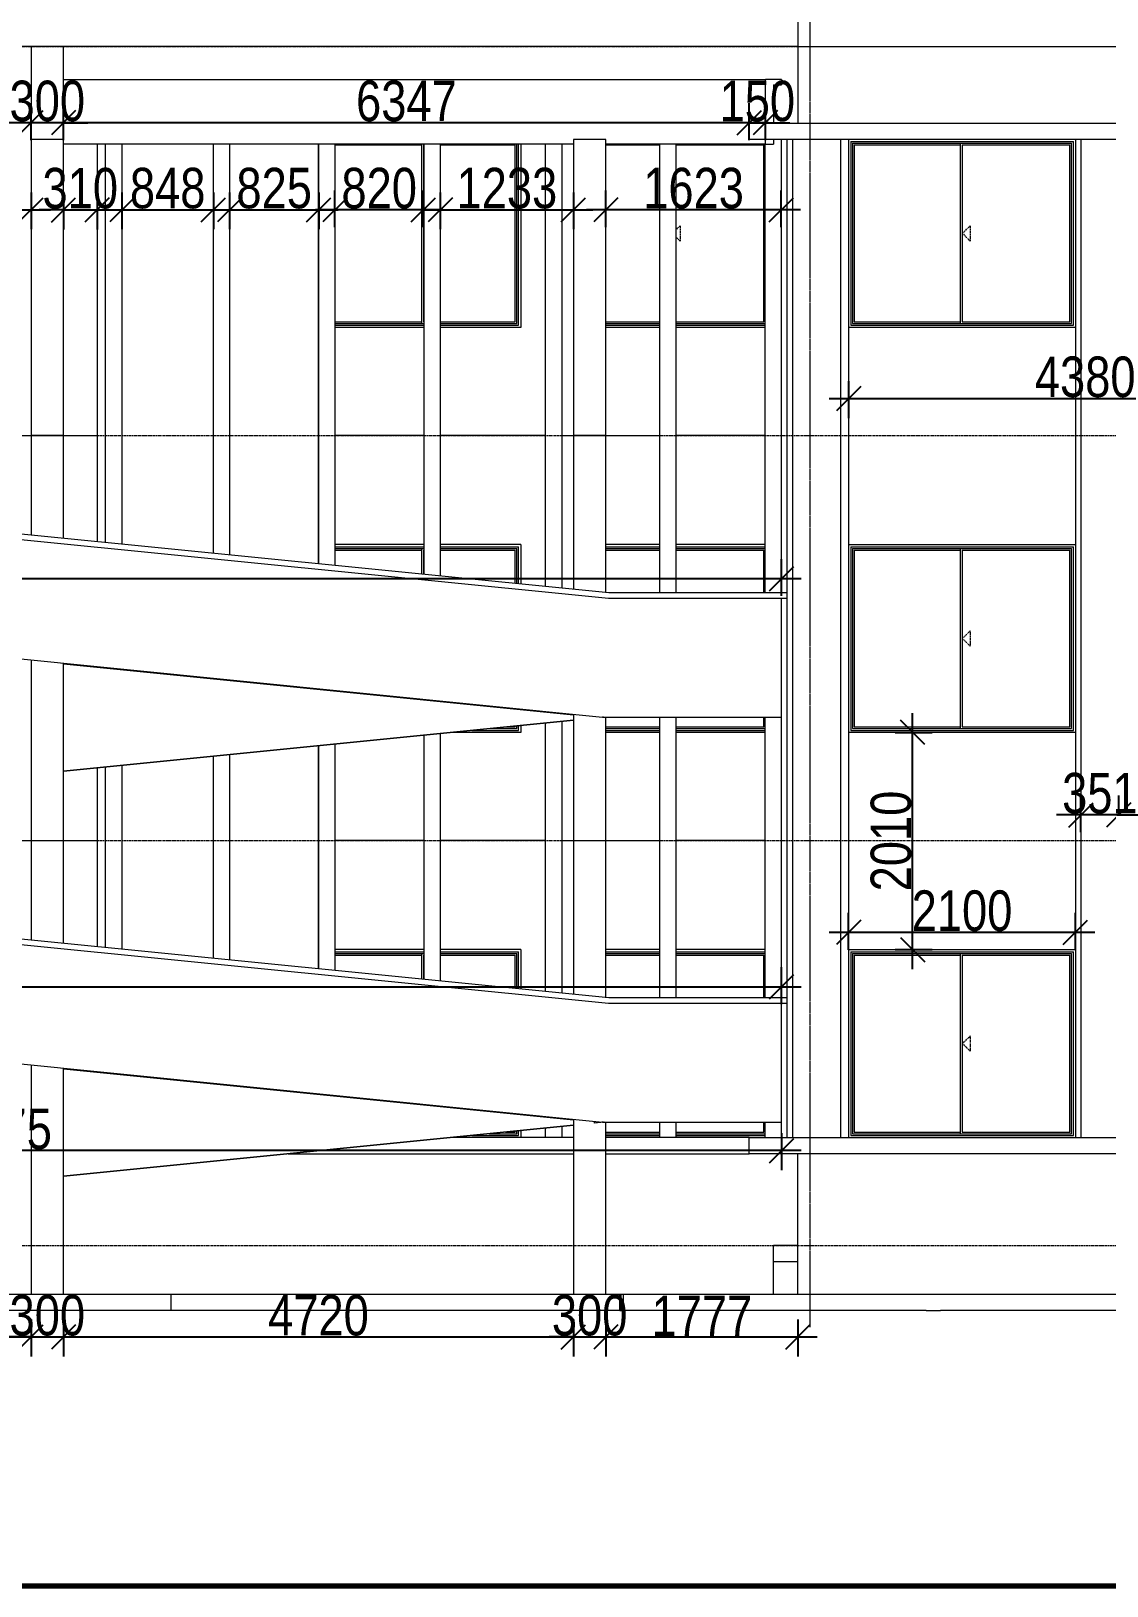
# Model space of a CAD drawing. Header units: millimetres. Extents: x -35190 to 411743, y -233114 to 23872.
# Drawn here: x 11837 to 21795, y -166409 to -152016 of the extents above; entities that cross this region are included whole.
import ezdxf

# ---------------------------------------------------------------- set-up
doc = ezdxf.new("R2010")
doc.units = ezdxf.units.MM
doc.linetypes.add('Centre', pattern=[31.75, 6.35, -4.7625, 15.875, -4.7625])
doc.linetypes.add('Grid Line', pattern=[22.225, 12.7, -3.175, 3.175, -3.175])
for name, color, linetype, lineweight in [('A-ANNO-DIMS', 211, 'Continuous', 9), ('A-DETL-WIDE', 214, 'Continuous', 70), ('A-FLOR', 192, 'Continuous', 18), ('A-FLOR-LEVL', 51, 'Continuous', 18), ('A-GLAZ', 151, 'Continuous', 18), ('A-ROOF', 132, 'Continuous', 18), ('A-WALL', 113, 'Continuous', 18), ('Q-CASE', 31, 'Continuous', 18), ('S-GRID', 1, 'Continuous', 9)]:
    doc.layers.add(name, color=color, linetype=linetype, lineweight=lineweight)
doc.styles.add('Arial_3', font='arial.ttf', dxfattribs={"width": 0.8, "height": 375})
doc.dimstyles.new('main_4_5mm', dxfattribs={"dimscale": 304.8, "dimtxt": 382.597275, "dimasz": 0.738189, "dimexe": 0.590551, "dimexo": 0.0625, "dimgap": 0.024606, "dimtad": 1, "dimdec": 0, "dimzin": 0, "dimdsep": 46, "dimtxsty": 'Arial_3', "dimblk1": 'OBLIQUE', "dimblk2": 'OBLIQUE', "dimsah": 1, "dimcen": 0.09, "dimdle": 0.590551, "dimazin": 0, "dimtfac": 1, "dimtdec": 4, "dimtix": 1, "dimtmove": 0, "dimatfit": 3, "dimfxl": 0.590551, "dimfxlon": 1, "dimtvp": 1, "dimtolj": 1, "dimtzin": 0, "dimarcsym": 2})

# ---------------------------------------------------------------- blocks, each defined once
blk = doc.blocks.new('Sliding - 2L - SL2_1 X 1_8-V1-North')
at = {"layer": 'A-GLAZ'}
for p, q in [((1066, 3170), (1066, 1470)), ((1066, 3170), (3126, 3170)), ((3126, 1470), (3126, 3170)), ((1082, 3154), (1082, 1486)), ((1082, 3154), (3110, 3154)), ((1097, 3139), (1097, 1501)), ((1097, 3139), (2081, 3139)), ((2081, 1486), (2081, 3154)), ((2081, 1501), (2081, 3139)), ((2096, 3139), (2096, 1501)), ((2096, 3139), (3095, 3139)), ((3095, 1501), (3095, 3139)), ((3110, 1486), (3110, 3154)), ((1066, 1470), (3126, 1470)), ((1082, 1486), (3110, 1486)), ((1097, 1501), (2081, 1501)), ((2096, 1501), (3095, 1501))]:
    blk.add_line(p, q, dxfattribs=at)
at = {"layer": 'A-GLAZ', "linetype": 'Centre'}
for p, q in [((2100, 2320), (2171, 2391)), ((2100, 2320), (2171, 2249)), ((2171, 2391), (2171, 2249))]:
    blk.add_line(p, q, dxfattribs=at)
blk = doc.blocks.new('Sliding - 2L - SL1_8 X 1_8-V2-North')
at = {"layer": 'A-GLAZ'}
for p, q in [((-703, 3190), (-1201, 3190)), ((-1201, 3170), (-703, 3170)), ((272, 3190), (-553, 3190)), ((-553, 3170), (272, 3170)), ((-1201, 3154), (-703, 3154)), ((-1201, 3139), (-703, 3139)), ((-553, 3154), (272, 3154)), ((-553, 3139), (260, 3139)), ((260, 2743), (260, 3139)), ((260, 1501), (260, 1593)), ((-1201, 1501), (-703, 1501)), ((-1201, 1486), (-703, 1486)), ((-1201, 1470), (-703, 1470)), ((-553, 1501), (260, 1501)), ((-553, 1486), (272, 1486)), ((-553, 1470), (272, 1470))]:
    blk.add_line(p, q, dxfattribs=at)
blk = doc.blocks.new('Sliding - 2L - SL1_8 X 1_8-V3-North')
at = {"layer": 'A-GLAZ'}
for p, q in [((-2884, 3190), (-3709, 3190)), ((-3709, 3170), (-2884, 3170)), ((-1989, 3190), (-2734, 3190)), ((-2734, 3170), (-2009, 3170)), ((-2009, 2826), (-2009, 3170)), ((-1989, 3190), (-1989, 2824)), ((-3709, 3154), (-2884, 3154)), ((-3709, 3139), (-2904, 3139)), ((-2904, 2916), (-2904, 3154)), ((-2904, 2916), (-2904, 3139)), ((-2889, 3139), (-2889, 2914)), ((-2889, 3139), (-2884, 3139)), ((-2734, 3154), (-2025, 3154)), ((-2734, 3139), (-2040, 3139)), ((-2040, 2829), (-2040, 3139)), ((-2025, 2828), (-2025, 3154)), ((-2441, 1470), (-2009, 1470)), ((-2281, 1486), (-2025, 1486)), ((-2131, 1501), (-2040, 1501)), ((-2040, 1501), (-2040, 1510)), ((-2025, 1486), (-2025, 1512)), ((-2009, 1470), (-2009, 1513)), ((-1989, 1515), (-1989, 1450))]:
    blk.add_line(p, q, dxfattribs=at)
blk = doc.blocks.new('Sliding - 2L - SL1_8 X 1_8-V13-North')
at = {"layer": 'A-GLAZ'}
for p, q in [((-703, 6940), (-1201, 6940)), ((-1201, 6920), (-703, 6920)), ((272, 6940), (-553, 6940)), ((-553, 6920), (272, 6920)), ((-1201, 6904), (-703, 6904)), ((-1201, 6889), (-703, 6889)), ((-553, 6904), (272, 6904)), ((-553, 6889), (260, 6889)), ((260, 6493), (260, 6889)), ((260, 5251), (260, 5343)), ((-1201, 5251), (-703, 5251)), ((-1201, 5236), (-703, 5236)), ((-1201, 5220), (-703, 5220)), ((-703, 5200), (-1201, 5200)), ((-553, 5251), (260, 5251)), ((-553, 5236), (272, 5236)), ((-553, 5220), (272, 5220)), ((272, 5200), (-553, 5200))]:
    blk.add_line(p, q, dxfattribs=at)
blk = doc.blocks.new('Sliding - 2L - SL1_8 X 1_8-V14-North')
at = {"layer": 'A-GLAZ'}
for p, q in [((-2884, 6940), (-3709, 6940)), ((-3709, 6920), (-2884, 6920)), ((-1989, 6940), (-2734, 6940)), ((-2734, 6920), (-2009, 6920)), ((-2009, 6576), (-2009, 6920)), ((-1989, 6940), (-1989, 6574)), ((-3709, 6904), (-2884, 6904)), ((-3709, 6889), (-2904, 6889)), ((-2904, 6666), (-2904, 6904)), ((-2904, 6666), (-2904, 6889)), ((-2889, 6889), (-2889, 6664)), ((-2889, 6889), (-2884, 6889)), ((-2734, 6904), (-2025, 6904)), ((-2734, 6889), (-2040, 6889)), ((-2040, 6579), (-2040, 6889)), ((-2025, 6578), (-2025, 6904)), ((-1989, 5200), (-2641, 5200)), ((-2441, 5220), (-2009, 5220)), ((-2281, 5236), (-2025, 5236)), ((-2131, 5251), (-2040, 5251)), ((-2040, 5251), (-2040, 5260)), ((-2025, 5236), (-2025, 5262)), ((-2009, 5220), (-2009, 5263)), ((-1989, 5265), (-1989, 5200))]:
    blk.add_line(p, q, dxfattribs=at)
blk = doc.blocks.new('Sliding - 2L - SL1_8 X 1_8-V28-North')
at = {"layer": 'A-GLAZ'}
for p, q in [((-1201, 10639), (-703, 10639)), ((-553, 10639), (260, 10639)), ((260, 9001), (260, 10639)), ((-1201, 9001), (-703, 9001)), ((-1201, 8986), (-703, 8986)), ((-1201, 8970), (-703, 8970)), ((-703, 8950), (-1201, 8950)), ((-553, 9001), (260, 9001)), ((-553, 8986), (272, 8986)), ((-553, 8970), (272, 8970)), ((272, 8950), (-553, 8950))]:
    blk.add_line(p, q, dxfattribs=at)
at = {"layer": 'A-GLAZ', "linetype": 'Centre'}
for p, q in [((-553, 9852), (-514, 9891)), ((-553, 9788), (-514, 9749)), ((-514, 9891), (-514, 9749))]:
    blk.add_line(p, q, dxfattribs=at)
blk = doc.blocks.new('Sliding - 2L - SL1_8 X 1_8-V29-North')
at = {"layer": 'A-GLAZ'}
for p, q in [((-3709, 10639), (-2904, 10639)), ((-2904, 8986), (-2904, 10645)), ((-2904, 9001), (-2904, 10639)), ((-2889, 10639), (-2889, 9001)), ((-2889, 10639), (-2884, 10639)), ((-2734, 10639), (-2040, 10639)), ((-2040, 9001), (-2040, 10639)), ((-2025, 8986), (-2025, 10645)), ((-2009, 8970), (-2009, 10645)), ((-1989, 10645), (-1989, 8950)), ((-3709, 9001), (-2904, 9001)), ((-3709, 8986), (-2884, 8986)), ((-3709, 8970), (-2884, 8970)), ((-2884, 8950), (-3709, 8950)), ((-2889, 9001), (-2884, 9001)), ((-2734, 9001), (-2040, 9001)), ((-2734, 8986), (-2025, 8986)), ((-2734, 8970), (-2009, 8970)), ((-1989, 8950), (-2734, 8950))]:
    blk.add_line(p, q, dxfattribs=at)
at = {"layer": 'A-GLAZ', "linetype": 'Centre'}
for q in [(-2884, 9821), (-2884, 9819)]:
    blk.add_line((-2885, 9820), q, dxfattribs=at)
blk = doc.blocks.new('Ramp - Ramp-462089-North')
at = {"layer": 'A-FLOR-LEVL'}
blk.add_line((-1501, 1564), (-6221, 1092), dxfattribs=at)
blk = doc.blocks.new('Ramp - Ramp-462342-North')
at = {"layer": 'A-FLOR-LEVL'}
blk.add_line((-1224, 1592), (-1231, 1593), dxfattribs=at)
blk = doc.blocks.new('Casework 1 - Casework 1-478824-North')
at = {"layer": 'Q-CASE'}
for p, q in [((126, 10840), (11276, 10840)), ((126, 10840), (126, 10690)), ((11276, 10690), (126, 10690)), ((476, 1450), (476, 10690)), ((526, 10690), (526, 1450)), ((972, 10690), (972, 1450)), ((1046, 10690), (1046, 1450)), ((3146, 10690), (3146, 1450)), ((3196, 10690), (3196, 1450)), ((-5911, 10645), (-5911, 6966)), ((-5836, 10645), (-5836, 6959)), ((-3864, 10645), (-3864, 6762)), ((3146, 8950), (1046, 8950)), ((1046, 6940), (3146, 6940)), ((3146, 5200), (1046, 5200)), ((-3864, 5078), (-3864, 3012)), ((-5911, 4873), (-5911, 3216)), ((-5836, 4881), (-5836, 3209)), ((1046, 3190), (3146, 3190)), ((-1501, 1450), (-2641, 1450)), ((126, 1450), (-1201, 1450)), ((126, 1450), (11276, 1450)), ((126, 1300), (126, 1450)), ((-4141, 1300), (-1501, 1300)), ((-1201, 1300), (126, 1300)), ((11276, 1300), (126, 1300))]:
    blk.add_line(p, q, dxfattribs=at)
blk = doc.blocks.new('Ramp - Ramp-623534-North')
at = {"layer": 'A-FLOR-LEVL'}
blk.add_line((-1501, 5314), (-6221, 4842), dxfattribs=at)
blk = doc.blocks.new('Ramp - Ramp-623575-North')
at = {"layer": 'A-FLOR-LEVL'}
blk.add_line((-1224, 5342), (-1231, 5343), dxfattribs=at)
blk = doc.blocks.new('Casework 2 - Casework 2-644764-North')
at = {"layer": 'Q-CASE'}
for p, q in [((-6221, 11245), (276, 11245)), ((276, 10840), (276, 11245)), ((426, 11245), (276, 11245)), ((426, 11245), (426, 11195)), ((351, 11195), (351, 10840)), ((351, 11195), (426, 11195)), ((276, 10645), (276, 10690)), ((351, 10690), (351, 10645)), ((-1501, 10645), (-6221, 10645)), ((276, 10645), (-1201, 10645)), ((276, 10645), (351, 10645)), ((-21058, 8431), (-1177, 6443)), ((-1174, 6493), (-21055, 8481)), ((-21112, 7331), (-1231, 5343)), ((476, 6493), (-1174, 6493)), ((-1177, 6443), (476, 6443)), ((426, 5343), (426, 6443)), ((-1501, 5361), (-6221, 5833)), ((-1231, 5343), (426, 5343)), ((-6221, 4842), (-1501, 5314)), ((-1501, 5314), (-6221, 4842)), ((-21058, 4681), (-1177, 2693)), ((-1174, 2743), (-21055, 4731)), ((-21112, 3581), (-1231, 1593)), ((476, 2743), (-1174, 2743)), ((-1177, 2693), (476, 2693)), ((426, 1593), (426, 2693)), ((-1501, 1610), (-6221, 2082)), ((-1310, 1600), (-1308, 1583)), ((-1216, 1593), (-1308, 1583)), ((-1231, 1593), (-1239, 1593)), ((-1231, 1593), (426, 1593)), ((-6221, 1092), (-1501, 1564)), ((-1501, 1564), (-6221, 1092))]:
    blk.add_line(p, q, dxfattribs=at)
blk = doc.blocks.new('Casework 4 - Casework 4-774435-North')
at = {"layer": 'Q-CASE'}
for p, q in [((-1059, -150), (-1059, 0)), ((-1039, -150), (-1039, 0)), ((-1072, -150), (-1059, -150)), ((-1058, -150), (-1039, -150)), ((1764, -150), (1897, -150))]:
    blk.add_line(p, q, dxfattribs=at)
blk = doc.blocks.new('_Oblique')
at = {"color": 0, "linetype": 'ByBlock', "lineweight": -2}
blk.add_line((-0.5, -0.5), (0.5, 0.5), dxfattribs=at)
blk = doc.blocks.new('*D1801')
at = {"layer": 'A-ANNO-DIMS', "color": 0, "lineweight": -2, "transparency": 16777216}
for p, q in [((-4396, -160702), (-4396, -161043)), ((18784, -161024), (18784, -160683)), ((-4576, -160863), (18964, -160863))]:
    blk.add_line(p, q, dxfattribs=at)
at = {"layer": 'Defpoints', "color": 0, "transparency": 16777216}
for p in [(-4396, -160683), (18784, -160863), (18784, -161043)]:
    blk.add_point(p, dxfattribs=at)
at = {"layer": 'A-ANNO-DIMS', "color": 0, "lineweight": -2, "transparency": 16777216, "xscale": 224.9999999999999, "yscale": 224.9999999999999, "zscale": 224.9999999999999, "rotation": 180}
blk.add_blockref('_Oblique', (-4396, -160863), dxfattribs=at)
at = {"layer": 'A-ANNO-DIMS', "color": 0, "lineweight": -2, "transparency": 16777216, "xscale": 224.9999999999999, "yscale": 224.9999999999999, "zscale": 224.9999999999999}
blk.add_blockref('_Oblique', (18784, -160863), dxfattribs=at)
at = {"layer": 'A-ANNO-DIMS', "color": 0, "transparency": 16777216, "insert": (7194, -160664), "char_height": 375, "width": 1239.62, "attachment_point": 5, "style": 'Arial_3'}
blk.add_mtext('\\A1;23180', dxfattribs=at)
blk = doc.blocks.new('*D1808')
at = {"layer": 'A-ANNO-DIMS', "color": 0, "lineweight": -2, "transparency": 16777216}
for p, q in [((7277, -163944), (7277, -164285)), ((11837, -163944), (11837, -164285)), ((7097, -164105), (12017, -164105))]:
    blk.add_line(p, q, dxfattribs=at)
at = {"layer": 'Defpoints', "color": 0, "transparency": 16777216}
for p in [(7277, -163925), (11837, -163925), (11837, -164105)]:
    blk.add_point(p, dxfattribs=at)
at = {"layer": 'A-ANNO-DIMS', "color": 0, "lineweight": -2, "transparency": 16777216, "xscale": 224.9999999999999, "yscale": 224.9999999999999, "zscale": 224.9999999999999, "rotation": 180}
blk.add_blockref('_Oblique', (7277, -164105), dxfattribs=at)
at = {"layer": 'A-ANNO-DIMS', "color": 0, "lineweight": -2, "transparency": 16777216, "xscale": 224.9999999999999, "yscale": 224.9999999999999, "zscale": 224.9999999999999}
blk.add_blockref('_Oblique', (11837, -164105), dxfattribs=at)
at = {"layer": 'A-ANNO-DIMS', "color": 0, "transparency": 16777216, "insert": (9557, -163906), "char_height": 375, "width": 991.69, "attachment_point": 5, "style": 'Arial_3'}
blk.add_mtext('\\A1;4560', dxfattribs=at)
blk = doc.blocks.new('*D1809')
at = {"layer": 'A-ANNO-DIMS', "color": 0, "lineweight": -2, "transparency": 16777216}
for p, q in [((11837, -163944), (11837, -164285)), ((12137, -163944), (12137, -164285)), ((11837, -164105), (11612, -164105)), ((11837, -164105), (12137, -164105)), ((12137, -164105), (12362, -164105))]:
    blk.add_line(p, q, dxfattribs=at)
at = {"layer": 'Defpoints', "color": 0, "transparency": 16777216}
for p in [(11837, -163925), (12137, -163925), (12137, -164105)]:
    blk.add_point(p, dxfattribs=at)
at = {"layer": 'A-ANNO-DIMS', "color": 0, "lineweight": -2, "transparency": 16777216, "xscale": 224.9999999999999, "yscale": 224.9999999999999, "zscale": 224.9999999999999}
blk.add_blockref('_Oblique', (11837, -164105), dxfattribs=at)
at = {"layer": 'A-ANNO-DIMS', "color": 0, "lineweight": -2, "transparency": 16777216, "xscale": 224.9999999999999, "yscale": 224.9999999999999, "zscale": 224.9999999999999, "rotation": 180}
blk.add_blockref('_Oblique', (12137, -164105), dxfattribs=at)
at = {"layer": 'A-ANNO-DIMS', "color": 0, "transparency": 16777216, "insert": (11987, -163906), "char_height": 375, "width": 743.77, "attachment_point": 5, "style": 'Arial_3'}
blk.add_mtext('\\A1;300', dxfattribs=at)
blk = doc.blocks.new('*D1810')
at = {"layer": 'A-ANNO-DIMS', "color": 0, "lineweight": -2, "transparency": 16777216}
for p, q in [((12137, -163944), (12137, -164285)), ((16857, -163944), (16857, -164285)), ((11957, -164105), (17037, -164105))]:
    blk.add_line(p, q, dxfattribs=at)
at = {"layer": 'Defpoints', "color": 0, "transparency": 16777216}
for p in [(12137, -163925), (16857, -163925), (16857, -164105)]:
    blk.add_point(p, dxfattribs=at)
at = {"layer": 'A-ANNO-DIMS', "color": 0, "lineweight": -2, "transparency": 16777216, "xscale": 224.9999999999999, "yscale": 224.9999999999999, "zscale": 224.9999999999999, "rotation": 180}
blk.add_blockref('_Oblique', (12137, -164105), dxfattribs=at)
at = {"layer": 'A-ANNO-DIMS', "color": 0, "lineweight": -2, "transparency": 16777216, "xscale": 224.9999999999999, "yscale": 224.9999999999999, "zscale": 224.9999999999999}
blk.add_blockref('_Oblique', (16857, -164105), dxfattribs=at)
at = {"layer": 'A-ANNO-DIMS', "color": 0, "transparency": 16777216, "insert": (14497, -163906), "char_height": 375, "width": 991.69, "attachment_point": 5, "style": 'Arial_3'}
blk.add_mtext('\\A1;4720', dxfattribs=at)
blk = doc.blocks.new('*D1811')
at = {"layer": 'A-ANNO-DIMS', "color": 0, "lineweight": -2, "transparency": 16777216}
for p, q in [((16857, -163944), (16857, -164285)), ((17157, -163944), (17157, -164285)), ((16857, -164105), (16632, -164105)), ((16857, -164105), (17157, -164105)), ((17157, -164105), (17382, -164105))]:
    blk.add_line(p, q, dxfattribs=at)
at = {"layer": 'Defpoints', "color": 0, "transparency": 16777216}
for p in [(16857, -163925), (17157, -163925), (17157, -164105)]:
    blk.add_point(p, dxfattribs=at)
at = {"layer": 'A-ANNO-DIMS', "color": 0, "lineweight": -2, "transparency": 16777216, "xscale": 224.9999999999999, "yscale": 224.9999999999999, "zscale": 224.9999999999999}
blk.add_blockref('_Oblique', (16857, -164105), dxfattribs=at)
at = {"layer": 'A-ANNO-DIMS', "color": 0, "lineweight": -2, "transparency": 16777216, "xscale": 224.9999999999999, "yscale": 224.9999999999999, "zscale": 224.9999999999999, "rotation": 180}
blk.add_blockref('_Oblique', (17157, -164105), dxfattribs=at)
at = {"layer": 'A-ANNO-DIMS', "color": 0, "transparency": 16777216, "insert": (17007, -163906), "char_height": 375, "width": 743.77, "attachment_point": 5, "style": 'Arial_3'}
blk.add_mtext('\\A1;300', dxfattribs=at)
blk = doc.blocks.new('*D1812')
at = {"layer": 'A-ANNO-DIMS', "color": 0, "lineweight": -2, "transparency": 16777216}
for p, q in [((17157, -163944), (17157, -164285)), ((18934, -163944), (18934, -164285)), ((16977, -164105), (19114, -164105))]:
    blk.add_line(p, q, dxfattribs=at)
at = {"layer": 'Defpoints', "color": 0, "transparency": 16777216}
for p in [(17157, -163925), (18934, -163925), (18934, -164105)]:
    blk.add_point(p, dxfattribs=at)
at = {"layer": 'A-ANNO-DIMS', "color": 0, "lineweight": -2, "transparency": 16777216, "xscale": 224.9999999999999, "yscale": 224.9999999999999, "zscale": 224.9999999999999, "rotation": 180}
blk.add_blockref('_Oblique', (17157, -164105), dxfattribs=at)
at = {"layer": 'A-ANNO-DIMS', "color": 0, "lineweight": -2, "transparency": 16777216, "xscale": 224.9999999999999, "yscale": 224.9999999999999, "zscale": 224.9999999999999}
blk.add_blockref('_Oblique', (18934, -164105), dxfattribs=at)
at = {"layer": 'A-ANNO-DIMS', "color": 0, "transparency": 16777216, "insert": (18046, -163910), "char_height": 375, "width": 991.69, "attachment_point": 5, "style": 'Arial_3'}
blk.add_mtext('\\A1;1777', dxfattribs=at)
blk = doc.blocks.new('*D1815')
at = {"layer": 'A-ANNO-DIMS', "color": 0, "lineweight": -2, "transparency": 16777216}
for p, q in [((4109, -162541), (4109, -162200)), ((18784, -162219), (18784, -162560)), ((18964, -162380), (3929, -162380))]:
    blk.add_line(p, q, dxfattribs=at)
at = {"layer": 'Defpoints', "color": 0, "transparency": 16777216}
for p in [(18784, -162200), (4109, -162380), (4109, -162560)]:
    blk.add_point(p, dxfattribs=at)
at = {"layer": 'A-ANNO-DIMS', "color": 0, "lineweight": -2, "transparency": 16777216, "xscale": 224.9999999999999, "yscale": 224.9999999999999, "zscale": 224.9999999999999, "rotation": 180}
blk.add_blockref('_Oblique', (4109, -162380), dxfattribs=at)
at = {"layer": 'A-ANNO-DIMS', "color": 0, "lineweight": -2, "transparency": 16777216, "xscale": 224.9999999999999, "yscale": 224.9999999999999, "zscale": 224.9999999999999}
blk.add_blockref('_Oblique', (18784, -162380), dxfattribs=at)
at = {"layer": 'A-ANNO-DIMS', "color": 0, "transparency": 16777216, "insert": (11447, -162181), "char_height": 375, "width": 1239.62, "attachment_point": 5, "style": 'Arial_3'}
blk.add_mtext('\\A1;14675', dxfattribs=at)
blk = doc.blocks.new('*D1816')
at = {"layer": 'A-ANNO-DIMS', "color": 0, "lineweight": -2, "transparency": 16777216}
for p, q in [((19404, -160521), (19404, -160180)), ((21504, -160521), (21504, -160180)), ((21684, -160360), (19224, -160360))]:
    blk.add_line(p, q, dxfattribs=at)
at = {"layer": 'Defpoints', "color": 0, "transparency": 16777216}
for p in [(19404, -160360), (19404, -160540), (21504, -160540)]:
    blk.add_point(p, dxfattribs=at)
at = {"layer": 'A-ANNO-DIMS', "color": 0, "lineweight": -2, "transparency": 16777216, "xscale": 224.9999999999999, "yscale": 224.9999999999999, "zscale": 224.9999999999999, "rotation": 180}
blk.add_blockref('_Oblique', (19404, -160360), dxfattribs=at)
at = {"layer": 'A-ANNO-DIMS', "color": 0, "lineweight": -2, "transparency": 16777216, "xscale": 224.9999999999999, "yscale": 224.9999999999999, "zscale": 224.9999999999999}
blk.add_blockref('_Oblique', (21504, -160360), dxfattribs=at)
at = {"layer": 'A-ANNO-DIMS', "color": 0, "transparency": 16777216, "insert": (20454, -160161), "char_height": 375, "width": 991.69, "attachment_point": 5, "style": 'Arial_3'}
blk.add_mtext('\\A1;2100', dxfattribs=at)
blk = doc.blocks.new('*D1817')
at = {"layer": 'A-ANNO-DIMS', "color": 0, "lineweight": -2, "transparency": 16777216}
for p, q in [((19997, -160699), (19997, -158329)), ((19836, -158509), (20177, -158509)), ((19836, -160519), (20177, -160519))]:
    blk.add_line(p, q, dxfattribs=at)
at = {"layer": 'Defpoints', "color": 0, "transparency": 16777216}
for p in [(19817, -158509), (19997, -158509), (19817, -160519)]:
    blk.add_point(p, dxfattribs=at)
at = {"layer": 'A-ANNO-DIMS', "color": 0, "lineweight": -2, "transparency": 16777216, "xscale": 224.9999999999999, "yscale": 224.9999999999999, "zscale": 224.9999999999999}
for p, rotation in [((19997, -158509), 90), ((19997, -160519), 270)]:
    blk.add_blockref('_Oblique', p, dxfattribs=dict(at, rotation=rotation))
at = {"layer": 'A-ANNO-DIMS', "color": 0, "transparency": 16777216, "insert": (19798, -159514), "char_height": 375, "width": 991.69, "attachment_point": 5, "rotation": 90, "style": 'Arial_3'}
blk.add_mtext('\\A1;2010', dxfattribs=at)
blk = doc.blocks.new('*D1818')
at = {"layer": 'A-ANNO-DIMS', "color": 0, "lineweight": -2, "transparency": 16777216}
for p, q in [((21554, -159433), (21554, -159092)), ((21905, -159433), (21905, -159092)), ((21554, -159272), (21329, -159272)), ((21905, -159272), (21554, -159272)), ((21905, -159272), (22130, -159272))]:
    blk.add_line(p, q, dxfattribs=at)
at = {"layer": 'Defpoints', "color": 0, "transparency": 16777216}
for p in [(21554, -159272), (21554, -159452), (21905, -159452)]:
    blk.add_point(p, dxfattribs=at)
at = {"layer": 'A-ANNO-DIMS', "color": 0, "lineweight": -2, "transparency": 16777216, "xscale": 224.9999999999999, "yscale": 224.9999999999999, "zscale": 224.9999999999999}
blk.add_blockref('_Oblique', (21554, -159272), dxfattribs=at)
at = {"layer": 'A-ANNO-DIMS', "color": 0, "lineweight": -2, "transparency": 16777216, "xscale": 224.9999999999999, "yscale": 224.9999999999999, "zscale": 224.9999999999999, "rotation": 180}
blk.add_blockref('_Oblique', (21905, -159272), dxfattribs=at)
at = {"layer": 'A-ANNO-DIMS', "color": 0, "transparency": 16777216, "insert": (21730, -159073), "char_height": 375, "width": 743.77, "attachment_point": 5, "style": 'Arial_3'}
blk.add_mtext('\\A1;351', dxfattribs=at)
blk = doc.blocks.new('*D1824')
at = {"layer": 'A-ANNO-DIMS', "color": 0, "lineweight": -2, "transparency": 16777216}
for p, q in [((-4396, -156923), (-4396, -157264)), ((18784, -157245), (18784, -156904)), ((-4576, -157084), (18964, -157084))]:
    blk.add_line(p, q, dxfattribs=at)
at = {"layer": 'Defpoints', "color": 0, "transparency": 16777216}
for p in [(-4396, -156904), (18784, -157084), (18784, -157264)]:
    blk.add_point(p, dxfattribs=at)
at = {"layer": 'A-ANNO-DIMS', "color": 0, "lineweight": -2, "transparency": 16777216, "xscale": 224.9999999999999, "yscale": 224.9999999999999, "zscale": 224.9999999999999, "rotation": 180}
blk.add_blockref('_Oblique', (-4396, -157084), dxfattribs=at)
at = {"layer": 'A-ANNO-DIMS', "color": 0, "lineweight": -2, "transparency": 16777216, "xscale": 224.9999999999999, "yscale": 224.9999999999999, "zscale": 224.9999999999999}
blk.add_blockref('_Oblique', (18784, -157084), dxfattribs=at)
at = {"layer": 'A-ANNO-DIMS', "color": 0, "transparency": 16777216, "insert": (7194, -156885), "char_height": 375, "width": 1239.62, "attachment_point": 5, "style": 'Arial_3'}
blk.add_mtext('\\A1;23180', dxfattribs=at)
blk = doc.blocks.new('*D1830')
at = {"layer": 'A-ANNO-DIMS', "color": 0, "lineweight": -2, "transparency": 16777216}
for p, q in [((18484, -153025), (18484, -152685)), ((18634, -153025), (18634, -152685)), ((18484, -152865), (18259, -152865)), ((18634, -152865), (18484, -152865)), ((18634, -152865), (18859, -152865))]:
    blk.add_line(p, q, dxfattribs=at)
at = {"layer": 'Defpoints', "color": 0, "transparency": 16777216}
for p in [(18484, -152865), (18484, -153045), (18634, -153045)]:
    blk.add_point(p, dxfattribs=at)
at = {"layer": 'A-ANNO-DIMS', "color": 0, "lineweight": -2, "transparency": 16777216, "xscale": 224.9999999999999, "yscale": 224.9999999999999, "zscale": 224.9999999999999}
blk.add_blockref('_Oblique', (18484, -152865), dxfattribs=at)
at = {"layer": 'A-ANNO-DIMS', "color": 0, "lineweight": -2, "transparency": 16777216, "xscale": 224.9999999999999, "yscale": 224.9999999999999, "zscale": 224.9999999999999, "rotation": 180}
blk.add_blockref('_Oblique', (18634, -152865), dxfattribs=at)
at = {"layer": 'A-ANNO-DIMS', "color": 0, "transparency": 16777216, "insert": (18559, -152666), "char_height": 375, "width": 743.77, "attachment_point": 5, "style": 'Arial_3'}
blk.add_mtext('\\A1;150', dxfattribs=at)
blk = doc.blocks.new('*D1831')
at = {"layer": 'A-ANNO-DIMS', "color": 0, "lineweight": -2, "transparency": 16777216}
for p, q in [((12137, -153025), (12137, -152685)), ((18484, -153025), (18484, -152685)), ((18664, -152865), (11957, -152865))]:
    blk.add_line(p, q, dxfattribs=at)
at = {"layer": 'Defpoints', "color": 0, "transparency": 16777216}
for p in [(12137, -152865), (12137, -153045), (18484, -153045)]:
    blk.add_point(p, dxfattribs=at)
at = {"layer": 'A-ANNO-DIMS', "color": 0, "lineweight": -2, "transparency": 16777216, "xscale": 224.9999999999999, "yscale": 224.9999999999999, "zscale": 224.9999999999999, "rotation": 180}
blk.add_blockref('_Oblique', (12137, -152865), dxfattribs=at)
at = {"layer": 'A-ANNO-DIMS', "color": 0, "lineweight": -2, "transparency": 16777216, "xscale": 224.9999999999999, "yscale": 224.9999999999999, "zscale": 224.9999999999999}
blk.add_blockref('_Oblique', (18484, -152865), dxfattribs=at)
at = {"layer": 'A-ANNO-DIMS', "color": 0, "transparency": 16777216, "insert": (15311, -152665), "char_height": 375, "width": 991.69, "attachment_point": 5, "style": 'Arial_3'}
blk.add_mtext('\\A1;6347', dxfattribs=at)
blk = doc.blocks.new('*D1832')
at = {"layer": 'A-ANNO-DIMS', "color": 0, "lineweight": -2, "transparency": 16777216}
for p, q in [((11837, -153025), (11837, -152685)), ((12137, -153025), (12137, -152685)), ((11837, -152865), (11612, -152865)), ((12137, -152865), (11837, -152865)), ((12137, -152865), (12362, -152865))]:
    blk.add_line(p, q, dxfattribs=at)
at = {"layer": 'Defpoints', "color": 0, "transparency": 16777216}
for p in [(11837, -152865), (11837, -153045), (12137, -153045)]:
    blk.add_point(p, dxfattribs=at)
at = {"layer": 'A-ANNO-DIMS', "color": 0, "lineweight": -2, "transparency": 16777216, "xscale": 224.9999999999999, "yscale": 224.9999999999999, "zscale": 224.9999999999999}
blk.add_blockref('_Oblique', (11837, -152865), dxfattribs=at)
at = {"layer": 'A-ANNO-DIMS', "color": 0, "lineweight": -2, "transparency": 16777216, "xscale": 224.9999999999999, "yscale": 224.9999999999999, "zscale": 224.9999999999999, "rotation": 180}
blk.add_blockref('_Oblique', (12137, -152865), dxfattribs=at)
at = {"layer": 'A-ANNO-DIMS', "color": 0, "transparency": 16777216, "insert": (11987, -152665), "char_height": 375, "width": 743.77, "attachment_point": 5, "style": 'Arial_3'}
blk.add_mtext('\\A1;300', dxfattribs=at)
blk = doc.blocks.new('*D1833')
at = {"layer": 'A-ANNO-DIMS', "color": 0, "lineweight": -2, "transparency": 16777216}
for p, q in [((10484, -153025), (10484, -152685)), ((11837, -153025), (11837, -152685)), ((12017, -152865), (10304, -152865))]:
    blk.add_line(p, q, dxfattribs=at)
at = {"layer": 'Defpoints', "color": 0, "transparency": 16777216}
for p in [(10484, -152865), (10484, -153045), (11837, -153045)]:
    blk.add_point(p, dxfattribs=at)
at = {"layer": 'A-ANNO-DIMS', "color": 0, "lineweight": -2, "transparency": 16777216, "xscale": 224.9999999999999, "yscale": 224.9999999999999, "zscale": 224.9999999999999, "rotation": 180}
blk.add_blockref('_Oblique', (10484, -152865), dxfattribs=at)
at = {"layer": 'A-ANNO-DIMS', "color": 0, "lineweight": -2, "transparency": 16777216, "xscale": 224.9999999999999, "yscale": 224.9999999999999, "zscale": 224.9999999999999}
blk.add_blockref('_Oblique', (11837, -152865), dxfattribs=at)
at = {"layer": 'A-ANNO-DIMS', "color": 0, "transparency": 16777216, "insert": (11161, -152665), "char_height": 375, "width": 991.69, "attachment_point": 5, "style": 'Arial_3'}
blk.add_mtext('\\A1;1353', dxfattribs=at)
blk = doc.blocks.new('*D1842')
at = {"layer": 'A-ANNO-DIMS', "color": 0, "lineweight": -2, "transparency": 16777216}
for p, q in [((17157, -153832), (17157, -153491)), ((18780, -153832), (18780, -153491)), ((18960, -153671), (16977, -153671))]:
    blk.add_line(p, q, dxfattribs=at)
at = {"layer": 'Defpoints', "color": 0, "transparency": 16777216}
for p in [(17157, -153671), (17157, -153851), (18780, -153851)]:
    blk.add_point(p, dxfattribs=at)
at = {"layer": 'A-ANNO-DIMS', "color": 0, "lineweight": -2, "transparency": 16777216, "xscale": 224.9999999999999, "yscale": 224.9999999999999, "zscale": 224.9999999999999, "rotation": 180}
blk.add_blockref('_Oblique', (17157, -153671), dxfattribs=at)
at = {"layer": 'A-ANNO-DIMS', "color": 0, "lineweight": -2, "transparency": 16777216, "xscale": 224.9999999999999, "yscale": 224.9999999999999, "zscale": 224.9999999999999}
blk.add_blockref('_Oblique', (18780, -153671), dxfattribs=at)
at = {"layer": 'A-ANNO-DIMS', "color": 0, "transparency": 16777216, "insert": (17969, -153472), "char_height": 375, "width": 991.69, "attachment_point": 5, "style": 'Arial_3'}
blk.add_mtext('\\A1;1623', dxfattribs=at)
blk = doc.blocks.new('*D1843')
at = {"layer": 'A-ANNO-DIMS', "color": 0, "lineweight": -2, "transparency": 16777216}
for p, q in [((15624, -153510), (15624, -153851)), ((16857, -153510), (16857, -153851)), ((15444, -153671), (17037, -153671))]:
    blk.add_line(p, q, dxfattribs=at)
at = {"layer": 'Defpoints', "color": 0, "transparency": 16777216}
for p in [(15624, -153491), (16857, -153491), (16857, -153671)]:
    blk.add_point(p, dxfattribs=at)
at = {"layer": 'A-ANNO-DIMS', "color": 0, "lineweight": -2, "transparency": 16777216, "xscale": 224.9999999999999, "yscale": 224.9999999999999, "zscale": 224.9999999999999, "rotation": 180}
blk.add_blockref('_Oblique', (15624, -153671), dxfattribs=at)
at = {"layer": 'A-ANNO-DIMS', "color": 0, "lineweight": -2, "transparency": 16777216, "xscale": 224.9999999999999, "yscale": 224.9999999999999, "zscale": 224.9999999999999}
blk.add_blockref('_Oblique', (16857, -153671), dxfattribs=at)
at = {"layer": 'A-ANNO-DIMS', "color": 0, "transparency": 16777216, "insert": (16241, -153472), "char_height": 375, "width": 991.69, "attachment_point": 5, "style": 'Arial_3'}
blk.add_mtext('\\A1;1233', dxfattribs=at)
blk = doc.blocks.new('*D1844')
at = {"layer": 'A-ANNO-DIMS', "color": 0, "lineweight": -2, "transparency": 16777216}
for p, q in [((14649, -153832), (14649, -153491)), ((15469, -153832), (15469, -153491)), ((15649, -153671), (14469, -153671))]:
    blk.add_line(p, q, dxfattribs=at)
at = {"layer": 'Defpoints', "color": 0, "transparency": 16777216}
for p in [(14649, -153671), (14649, -153851), (15469, -153851)]:
    blk.add_point(p, dxfattribs=at)
at = {"layer": 'A-ANNO-DIMS', "color": 0, "lineweight": -2, "transparency": 16777216, "xscale": 224.9999999999999, "yscale": 224.9999999999999, "zscale": 224.9999999999999, "rotation": 180}
blk.add_blockref('_Oblique', (14649, -153671), dxfattribs=at)
at = {"layer": 'A-ANNO-DIMS', "color": 0, "lineweight": -2, "transparency": 16777216, "xscale": 224.9999999999999, "yscale": 224.9999999999999, "zscale": 224.9999999999999}
blk.add_blockref('_Oblique', (15469, -153671), dxfattribs=at)
at = {"layer": 'A-ANNO-DIMS', "color": 0, "transparency": 16777216, "insert": (15059, -153472), "char_height": 375, "width": 743.77, "attachment_point": 5, "style": 'Arial_3'}
blk.add_mtext('\\A1;820', dxfattribs=at)
blk = doc.blocks.new('*D1845')
at = {"layer": 'A-ANNO-DIMS', "color": 0, "lineweight": -2, "transparency": 16777216}
for p, q in [((13674, -153510), (13674, -153851)), ((14499, -153510), (14499, -153851)), ((13494, -153671), (14679, -153671))]:
    blk.add_line(p, q, dxfattribs=at)
at = {"layer": 'Defpoints', "color": 0, "transparency": 16777216}
for p in [(13674, -153491), (14499, -153491), (14499, -153671)]:
    blk.add_point(p, dxfattribs=at)
at = {"layer": 'A-ANNO-DIMS', "color": 0, "lineweight": -2, "transparency": 16777216, "xscale": 224.9999999999999, "yscale": 224.9999999999999, "zscale": 224.9999999999999, "rotation": 180}
blk.add_blockref('_Oblique', (13674, -153671), dxfattribs=at)
at = {"layer": 'A-ANNO-DIMS', "color": 0, "lineweight": -2, "transparency": 16777216, "xscale": 224.9999999999999, "yscale": 224.9999999999999, "zscale": 224.9999999999999}
blk.add_blockref('_Oblique', (14499, -153671), dxfattribs=at)
at = {"layer": 'A-ANNO-DIMS', "color": 0, "transparency": 16777216, "insert": (14087, -153472), "char_height": 375, "width": 743.77, "attachment_point": 5, "style": 'Arial_3'}
blk.add_mtext('\\A1;825', dxfattribs=at)
blk = doc.blocks.new('*D1846')
at = {"layer": 'A-ANNO-DIMS', "color": 0, "lineweight": -2, "transparency": 16777216}
for p, q in [((12677, -153510), (12677, -153851)), ((13524, -153510), (13524, -153851)), ((12497, -153671), (13704, -153671))]:
    blk.add_line(p, q, dxfattribs=at)
at = {"layer": 'Defpoints', "color": 0, "transparency": 16777216}
for p in [(12677, -153491), (13524, -153491), (13524, -153671)]:
    blk.add_point(p, dxfattribs=at)
at = {"layer": 'A-ANNO-DIMS', "color": 0, "lineweight": -2, "transparency": 16777216, "xscale": 224.9999999999999, "yscale": 224.9999999999999, "zscale": 224.9999999999999, "rotation": 180}
blk.add_blockref('_Oblique', (12677, -153671), dxfattribs=at)
at = {"layer": 'A-ANNO-DIMS', "color": 0, "lineweight": -2, "transparency": 16777216, "xscale": 224.9999999999999, "yscale": 224.9999999999999, "zscale": 224.9999999999999}
blk.add_blockref('_Oblique', (13524, -153671), dxfattribs=at)
at = {"layer": 'A-ANNO-DIMS', "color": 0, "transparency": 16777216, "insert": (13101, -153472), "char_height": 375, "width": 743.77, "attachment_point": 5, "style": 'Arial_3'}
blk.add_mtext('\\A1;848', dxfattribs=at)
blk = doc.blocks.new('*D1847')
at = {"layer": 'A-ANNO-DIMS', "color": 0, "lineweight": -2, "transparency": 16777216}
for p, q in [((12137, -153511), (12137, -153852)), ((12447, -153511), (12447, -153852)), ((12137, -153672), (11912, -153672)), ((12137, -153672), (12447, -153672)), ((12447, -153672), (12672, -153672))]:
    blk.add_line(p, q, dxfattribs=at)
at = {"layer": 'Defpoints', "color": 0, "transparency": 16777216}
for p in [(12137, -153492), (12447, -153492), (12447, -153672)]:
    blk.add_point(p, dxfattribs=at)
at = {"layer": 'A-ANNO-DIMS', "color": 0, "lineweight": -2, "transparency": 16777216, "xscale": 224.9999999999999, "yscale": 224.9999999999999, "zscale": 224.9999999999999}
blk.add_blockref('_Oblique', (12137, -153672), dxfattribs=at)
at = {"layer": 'A-ANNO-DIMS', "color": 0, "lineweight": -2, "transparency": 16777216, "xscale": 224.9999999999999, "yscale": 224.9999999999999, "zscale": 224.9999999999999, "rotation": 180}
blk.add_blockref('_Oblique', (12447, -153672), dxfattribs=at)
at = {"layer": 'A-ANNO-DIMS', "color": 0, "transparency": 16777216, "insert": (12292, -153473), "char_height": 375, "width": 743.77, "attachment_point": 5, "style": 'Arial_3'}
blk.add_mtext('\\A1;310', dxfattribs=at)
blk = doc.blocks.new('*D1848')
at = {"layer": 'A-ANNO-DIMS', "color": 0, "lineweight": -2, "transparency": 16777216}
for p, q in [((10484, -153510), (10484, -153851)), ((11837, -153510), (11837, -153851)), ((10304, -153671), (12017, -153671))]:
    blk.add_line(p, q, dxfattribs=at)
at = {"layer": 'Defpoints', "color": 0, "transparency": 16777216}
for p in [(10484, -153491), (11837, -153491), (11837, -153671)]:
    blk.add_point(p, dxfattribs=at)
at = {"layer": 'A-ANNO-DIMS', "color": 0, "lineweight": -2, "transparency": 16777216, "xscale": 224.9999999999999, "yscale": 224.9999999999999, "zscale": 224.9999999999999, "rotation": 180}
blk.add_blockref('_Oblique', (10484, -153671), dxfattribs=at)
at = {"layer": 'A-ANNO-DIMS', "color": 0, "lineweight": -2, "transparency": 16777216, "xscale": 224.9999999999999, "yscale": 224.9999999999999, "zscale": 224.9999999999999}
blk.add_blockref('_Oblique', (11837, -153671), dxfattribs=at)
at = {"layer": 'A-ANNO-DIMS', "color": 0, "transparency": 16777216, "insert": (11161, -153472), "char_height": 375, "width": 991.69, "attachment_point": 5, "style": 'Arial_3'}
blk.add_mtext('\\A1;1353', dxfattribs=at)
blk = doc.blocks.new('*D1869')
at = {"layer": 'A-ANNO-DIMS', "color": 0, "lineweight": -2, "transparency": 16777216}
for p, q in [((19404, -155257), (19404, -155598)), ((23784, -155257), (23784, -155598)), ((19224, -155418), (23964, -155418))]:
    blk.add_line(p, q, dxfattribs=at)
at = {"layer": 'Defpoints', "color": 0, "transparency": 16777216}
for p in [(19404, -155238), (23784, -155238), (23784, -155418)]:
    blk.add_point(p, dxfattribs=at)
at = {"layer": 'A-ANNO-DIMS', "color": 0, "lineweight": -2, "transparency": 16777216, "xscale": 224.9999999999999, "yscale": 224.9999999999999, "zscale": 224.9999999999999, "rotation": 180}
blk.add_blockref('_Oblique', (19404, -155418), dxfattribs=at)
at = {"layer": 'A-ANNO-DIMS', "color": 0, "lineweight": -2, "transparency": 16777216, "xscale": 224.9999999999999, "yscale": 224.9999999999999, "zscale": 224.9999999999999}
blk.add_blockref('_Oblique', (23784, -155418), dxfattribs=at)
at = {"layer": 'A-ANNO-DIMS', "color": 0, "transparency": 16777216, "insert": (21594, -155219), "char_height": 375, "width": 991.69, "attachment_point": 5, "style": 'Arial_3'}
blk.add_mtext('\\A1;4380', dxfattribs=at)

msp = doc.modelspace()

# ---------------------------------------------------------------- linework, layer by layer
at = {"layer": 'A-DETL-WIDE'}
msp.add_line((-29351.3, -166409.2), (37761.3, -166409.2), dxfattribs=at)
at = {"layer": 'A-FLOR'}
for p, q in [((18934.4, -163409.2), (18709.4, -163409.2)), ((13131.9, -163709.2), (13131.9, -163859.2)), ((17284.4, -163709.2), (17284.4, -163859.2)), ((17284.4, -163859.2), (1562.2, -163859.2)), ((20122.5, -163859.2), (17319.4, -163859.2)), ((23722.5, -163859.2), (20255.1, -163859.2))]:
    msp.add_line(p, q, dxfattribs=at)
at = {"layer": 'A-FLOR-LEVL', "linetype": 'Centre', "lineweight": 9}
for p, q in [((-28199.5, -152159.2), (36935.1, -152159.2)), ((-28199.5, -155759.2), (36935.1, -155759.2)), ((-28199.5, -159509.2), (36935.1, -159509.2)), ((-28199.5, -163259.2), (36935.1, -163259.2)), ((-28199.5, -163709.2), (36935.1, -163709.2))]:
    msp.add_line(p, q, dxfattribs=at)
at = {"layer": 'A-ROOF'}
msp.add_line((18934.4, -152159.2), (-5295.6, -152159.2), dxfattribs=at)
at = {"layer": 'A-WALL'}
for p, q in [((18934.4, -149759.2), (18934.4, -152869.2)), ((11837, -152159.2), (11837, -155759.2)), ((12137, -155759.2), (12137, -152159.2)), ((18934.4, -152159.2), (30084.4, -152159.2)), ((12137, -153019.2), (11837, -153019.2)), ((12526.9, -156750.9), (12526.9, -153063.9)), ((12676.9, -153063.9), (12676.9, -156765.9)), ((13524.4, -156850.6), (13524.4, -153063.9)), ((13674.4, -153063.9), (13674.4, -156865.6)), ((14499.4, -156948.1), (14499.4, -153063.9)), ((14649.4, -153063.9), (14649.4, -156963.1)), ((15474.4, -157045.6), (15474.4, -153063.9)), ((15624.4, -153063.9), (15624.4, -157060.6)), ((16599.4, -157158.1), (16599.4, -153063.9)), ((16749.4, -153063.9), (16749.4, -157173.1)), ((17157, -153019.2), (16857, -153019.2)), ((16857, -153019.2), (16857, -155759.2)), ((17157, -155759.2), (17157, -153019.2)), ((17655.4, -157216.6), (17655.4, -153063.9)), ((17805.4, -153063.9), (17805.4, -157216.6)), ((18630.4, -157216.6), (18630.4, -153063.9)), ((18780.4, -153019.2), (18780.4, -157216.6)), ((11669.4, -155759.2), (12446.9, -155759.2)), ((12137, -155759.2), (11837, -155759.2)), ((11837, -155759.2), (11837, -156681.9)), ((12137, -156711.9), (12137, -155759.2)), ((15474.4, -155759.2), (14649.4, -155759.2)), ((16599.4, -155759.2), (15624.4, -155759.2)), ((16749.4, -155759.2), (17655.4, -155759.2)), ((17157, -155759.2), (16857, -155759.2)), ((16857, -155759.2), (16857, -157183.9)), ((17157, -157213.9), (17157, -155759.2)), ((18630.4, -155759.2), (17805.4, -155759.2)), ((11837, -157837.6), (11837, -160431.9)), ((12137, -160461.9), (12137, -157867.6)), ((16599.4, -160908.1), (16599.4, -158420.9)), ((16749.4, -158405.9), (16749.4, -160923.1)), ((16857, -158339.6), (16857, -160933.9)), ((17157, -160963.9), (17157, -158366.6)), ((17655.4, -160966.6), (17655.4, -158366.6)), ((17805.4, -158366.6), (17805.4, -160966.6)), ((18630.4, -160966.6), (18630.4, -158366.6)), ((18780.4, -158366.6), (18780.4, -160966.6)), ((15474.4, -160795.6), (15474.4, -158533.4)), ((15624.4, -158518.4), (15624.4, -160810.6)), ((13524.4, -160600.6), (13524.4, -158728.4)), ((13674.4, -158713.4), (13674.4, -160615.6)), ((14499.4, -160698.1), (14499.4, -158630.9)), ((14649.4, -158615.9), (14649.4, -160713.1)), ((12526.9, -160500.9), (12526.9, -158828.2)), ((12676.9, -158813.2), (12676.9, -160515.9)), ((11669.4, -159509.2), (12446.9, -159509.2)), ((15474.4, -159509.2), (14649.4, -159509.2)), ((16599.4, -159509.2), (15625.3, -159509.2)), ((16749.4, -159509.2), (17655.4, -159509.2)), ((18630.4, -159509.2), (17805.4, -159509.2)), ((11837, -161587.6), (11837, -163709.2)), ((12137, -163709.2), (12137, -161617.6)), ((16599.4, -162259.2), (16599.4, -162170.9)), ((16749.4, -162155.9), (16749.4, -162259.2)), ((16857, -162089.6), (16857, -163709.2)), ((17157, -163709.2), (17157, -162116.6)), ((17655.4, -162259.2), (17655.4, -162116.6)), ((17805.4, -162116.6), (17805.4, -162259.2)), ((18630.4, -162259.2), (18630.4, -162116.6)), ((18780.4, -162116.6), (18780.4, -162259.2)), ((16749.4, -162259.2), (16599.4, -162259.2)), ((17805.4, -162259.2), (17655.4, -162259.2)), ((18934.4, -163709.2), (18934.4, -162409.2)), ((18709.4, -163709.2), (18709.4, -163259.2)), ((18934.4, -163259.2), (18709.4, -163259.2)), ((4184.4, -163709.2), (29184.4, -163709.2))]:
    msp.add_line(p, q, dxfattribs=at)
at = {"layer": 'S-GRID', "linetype": 'Grid Line'}
msp.add_line((19046.9, -164014), (19046.9, -145580.7), dxfattribs=at)

# ---------------------------------------------------------------- block references
at = {"layer": 'A-FLOR-LEVL'}
for name in ['Ramp - Ramp-623534-North', 'Ramp - Ramp-623575-North', 'Ramp - Ramp-462089-North', 'Ramp - Ramp-462342-North']:
    msp.add_blockref(name, (18358.3, -163709.2), dxfattribs=at)
at = {"layer": 'A-GLAZ', "linetype": 'Centre'}
for name, p in [('Sliding - 2L - SL1_8 X 1_8-V29-North', (18358.3, -163709.2)), ('Sliding - 2L - SL1_8 X 1_8-V28-North', (18358.3, -163709.2)), ('Sliding - 2L - SL2_1 X 1_8-V1-North', (18358.3, -156209.2)), ('Sliding - 2L - SL1_8 X 1_8-V14-North', (18358.3, -163709.2)), ('Sliding - 2L - SL1_8 X 1_8-V13-North', (18358.3, -163709.2)), ('Sliding - 2L - SL2_1 X 1_8-V1-North', (18358.3, -159959.2)), ('Sliding - 2L - SL1_8 X 1_8-V3-North', (18358.3, -163709.2)), ('Sliding - 2L - SL1_8 X 1_8-V2-North', (18358.3, -163709.2)), ('Sliding - 2L - SL2_1 X 1_8-V1-North', (18358.3, -163709.2))]:
    msp.add_blockref(name, p, dxfattribs=at)
at = {"layer": 'Q-CASE'}
for name in ['Casework 2 - Casework 2-644764-North', 'Casework 1 - Casework 1-478824-North', 'Casework 4 - Casework 4-774435-North']:
    msp.add_blockref(name, (18358.3, -163709.2), dxfattribs=at)

# ---------------------------------------------------------------- dimensions: what is measured, and where the dimension line sits
at = {"layer": 'A-ANNO-DIMS'}
for base, p1, p2, override, picture, middle in [((10484.4, -152864.5), (11837, -153044.5), (10484.4, -153044.5), {"dimpost": '<>', "dimfxl": 1352.533784}, '*D1833', (11160.7, -152665.4)), ((11837, -152864.5), (12137, -153044.5), (11837, -153044.5), {"dimpost": '<>', "dimfxl": 300}, '*D1832', (11987, -152665.4)), ((12137, -152864.5), (18484.4, -153044.5), (12137, -153044.5), {"dimpost": '<>', "dimfxl": 6347.466216}, '*D1831', (15310.7, -152665.4)), ((18484.4, -152864.5), (18634.4, -153044.5), (18484.4, -153044.5), {"dimpost": '<>', "dimfxl": 150}, '*D1830', (18559.4, -152665.6)), ((11837, -153670.7), (10484.4, -153490.7), (11837, -153490.7), {"dimpost": '<>', "dimfxl": 1352.533784}, '*D1848', (11160.7, -153471.7)), ((12446.9, -153671.9), (12137, -153491.9), (12446.9, -153491.9), {"dimpost": '<>', "dimfxl": 309.966216}, '*D1847', (12292, -153472.8)), ((13524.438412, -153670.7499427), (12676.938412, -153490.7499427), (13524.438412, -153490.7499427), {"dimpost": '<>', "dimfxl": 847.5}, '*D1846', (13100.688412, -153471.7850723)), ((14499.4, -153670.7), (13674.4, -153490.7), (14499.4, -153490.7), {"dimpost": '<>', "dimfxl": 825}, '*D1845', (14086.9, -153471.8)), ((14649.4, -153670.7), (15469.4, -153850.7), (14649.4, -153850.7), {"dimpost": '<>', "dimfxl": 820}, '*D1844', (15059.4, -153471.8)), ((16857, -153670.7), (15624.4, -153490.7), (16857, -153490.7), {"dimpost": '<>', "dimfxl": 1232.533784}, '*D1843', (16240.7, -153471.7)), ((17157, -153670.7), (18780.4, -153850.7), (17157, -153850.7), {"dimpost": '<>', "dimfxl": 1623.466216}, '*D1842', (17968.7, -153471.7)), ((23784.4, -155418.2), (19404.4, -155238.2), (23784.4, -155238.2), {"dimpost": '<>', "dimfxl": 4380}, '*D1869', (21594.4, -155219.1)), ((18784.4, -157083.6), (-4395.6, -156903.6), (18784.4, -157263.6), {"dimpost": '<>', "dimfxl": 23182.795345}, '*D1824', (7194.4, -156884.5)), ((21554.4, -159272.4), (21905.4, -159452.4), (21554.4, -159452.4), {"dimpost": '<>', "dimfxl": 351}, '*D1818', (21729.9, -159073.3)), ((19404.4, -160360.1), (21504.4, -160540.1), (19404.4, -160540.1), {"dimpost": '<>', "dimfxl": 2100}, '*D1816', (20454.4, -160161.1)), ((18784.4, -160862.9), (-4395.6, -160682.9), (18784.4, -161042.9), {"dimpost": '<>', "dimfxl": 23182.795345}, '*D1801', (7194.4, -160663.8)), ((4109.4, -162380.4), (18784.4, -162200.4), (4109.4, -162560.4), {"dimpost": '<>', "dimfxl": 14679.415009}, '*D1815', (11446.9, -162181.4)), ((11837, -164105.4), (7277, -163925.4), (11837, -163925.4), {"dimpost": '<>', "dimfxl": 4560}, '*D1808', (9557, -163906.4)), ((12137, -164105.4), (11837, -163925.4), (12137, -163925.4), {"dimpost": '<>', "dimfxl": 300}, '*D1809', (11987, -163906.3)), ((16857, -164105.4), (12137, -163925.4), (16857, -163925.4), {"dimpost": '<>', "dimfxl": 4720}, '*D1810', (14497, -163906.4)), ((17157, -164105.4), (16857, -163925.4), (17157, -163925.4), {"dimpost": '<>', "dimfxl": 300}, '*D1811', (17007, -163906.3)), ((18934.4, -164105.4), (17157, -163925.4), (18934.4, -163925.4), {"dimpost": '<>', "dimfxl": 1777.466216}, '*D1812', (18045.7, -163909.6))]:
    dim = msp.add_linear_dim(base=base, p1=p1, p2=p2, dimstyle='main_4_5mm', override=override, dxfattribs=at)
    dim.commit()
    dim.dimension.update_dxf_attribs({"geometry": picture, "text_midpoint": middle})
dim = msp.add_linear_dim(base=(19997.4, -158509.2), p1=(19817.4, -160519.2), p2=(19817.4, -158509.2), angle=90, dimstyle='main_4_5mm', override={"dimpost": '<>', "dimfxl": 2010}, dxfattribs=at)
dim.commit()
dim.dimension.update_dxf_attribs({"geometry": '*D1817', "text_midpoint": (19798.4, -159514.2)})

doc.saveas('drawing.dxf')
